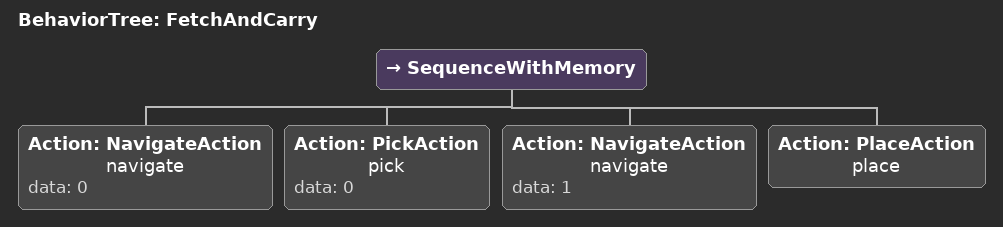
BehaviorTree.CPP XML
<root BTCPP_format="4">
    <BehaviorTree ID="FetchAndCarry">
        <!-- For now use a normal sequence, since failures aren't expected yet -->
        <SequenceWithMemory>
            <!--
            loc
            0 .. pantry
            1 .. table

            obj
            0 .. snacks0
            -->

            <Action ID="NavigateAction" name="navigate" data="0" />
            <Action ID="PickAction" name="pick" data="0" />
            <Action ID="NavigateAction" name="navigate" data="1" />
            <Action ID="PlaceAction" name="place" />
        </SequenceWithMemory>
    </BehaviorTree>
</root>
